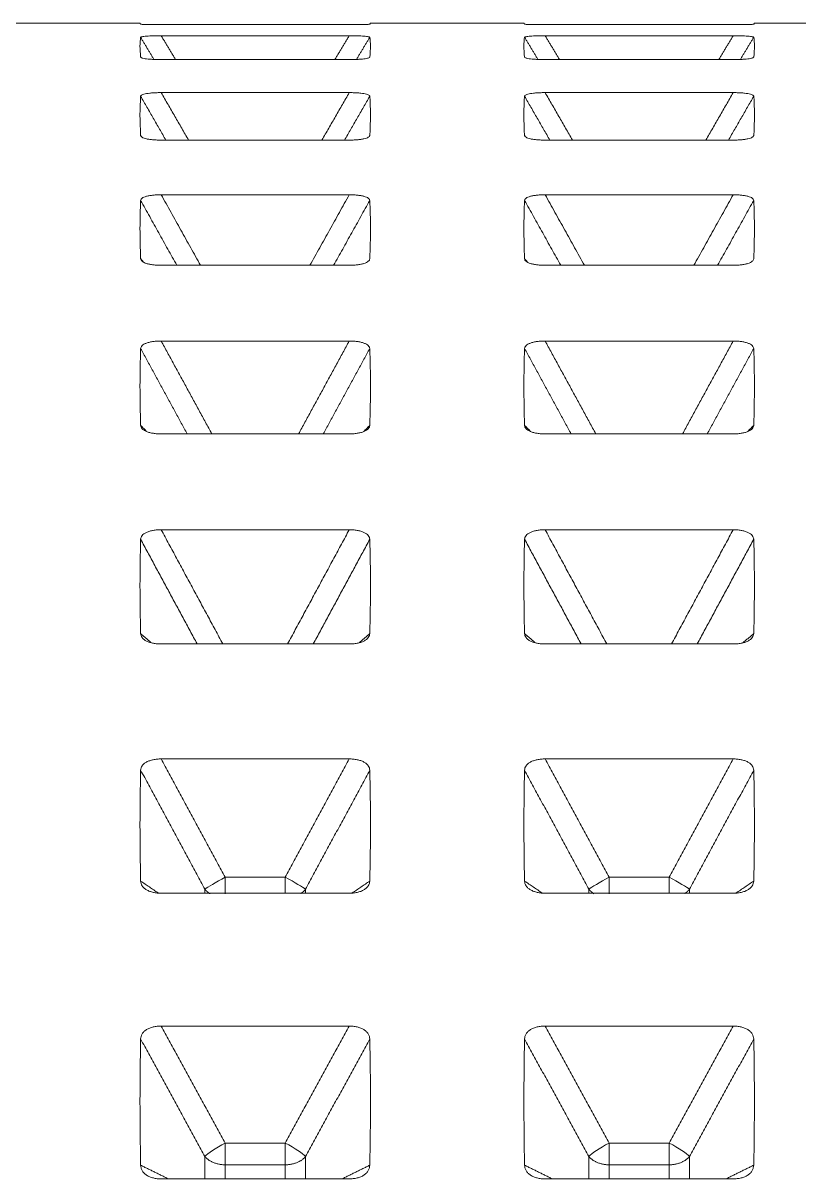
# Model space of a CAD drawing. Extents: x 2752 to 4118, y -1 to 999.
# Drawn here: x 3145.224 to 3148.457, y 537.994 to 542.812 of the extents above; entities that cross this region are included whole.
import ezdxf

# ---------------------------------------------------------------- set-up
doc = ezdxf.new("R2010")
doc.units = 0
doc.header["$LTSCALE"] = 10
doc.header["$MEASUREMENT"] = 0
doc.layers.add('1', color=7, linetype='CONTINUOUS')

msp = doc.modelspace()

# ---------------------------------------------------------------- linework, layer by layer
at = {"layer": '1', "color": 7, "linetype": 'Continuous', "lineweight": 18}
for p, q in [((3145.7108, 542.8122), (3145.0712, 542.8122)), ((3146.6684, 542.8077), (3146.6712, 542.8122)), ((3147.3108, 542.8122), (3146.6712, 542.8122)), ((3148.2684, 542.8077), (3148.2712, 542.8122)), ((3148.9108, 542.8122), (3148.2712, 542.8122))]:
    msp.add_line(p, q, dxfattribs=at)
at = {"layer": '1', "color": 7, "linetype": 'Continuous', "lineweight": 13}
for p, q in [((3145.7169, 542.3393), (3145.7136, 542.3437)), ((3147.3169, 542.3393), (3147.3136, 542.3437)), ((3146.0655, 538.0526), (3146.3165, 538.0526)), ((3146.0655, 537.9938), (3146.0655, 538.0526)), ((3146.3165, 538.0526), (3146.3165, 537.9938)), ((3147.6655, 538.0526), (3147.9165, 538.0526)), ((3147.6655, 537.9938), (3147.6655, 538.0526)), ((3147.9165, 538.0526), (3147.9165, 537.9938))]:
    msp.add_line(p, q, dxfattribs=at)
at = {"layer": '1', "color": 7, "linetype": 'Continuous', "lineweight": 18}
for centre, major_axis, ratio, start_param, end_param in [((3146.0655, 539.2451), (-0.088, -0.0475), 0.052236, 4.683469, 5.961251), ((3146.3165, 539.2451), (-0.088, 0.0475), 0.052236, 3.463527, 4.741309), ((3147.6655, 539.2451), (-0.088, -0.0475), 0.052236, 4.683469, 5.961251), ((3147.9165, 539.2451), (-0.088, 0.0475), 0.052236, 3.463527, 4.741309), ((3146.0655, 538.1269), (-0.0878, -0.0479), 0.143811, 4.633281, 5.911063), ((3146.3165, 538.1269), (-0.0878, 0.0479), 0.143811, 3.513715, 4.791497), ((3147.6655, 538.1269), (-0.0878, -0.0479), 0.143811, 4.633281, 5.911063), ((3147.9165, 538.1269), (-0.0878, 0.0479), 0.143811, 3.513715, 4.791497)]:
    msp.add_ellipse(centre, major_axis=major_axis, ratio=ratio, start_param=start_param, end_param=end_param, dxfattribs=at)
for points, degree in [([(3145.7108, 542.8122), (3145.7108, 542.8122), (3145.7117, 542.8107), (3145.7136, 542.8077)], 3), ([(3145.7992, 542.8057), (3146.5828, 542.8057)], 1), ([(3147.3108, 542.8122), (3147.3108, 542.8122), (3147.3117, 542.8107), (3147.3136, 542.8077)], 3), ([(3147.3992, 542.8057), (3148.1828, 542.8057)], 1), ([(3145.7136, 542.753), (3145.7099, 542.7315), (3145.7099, 542.7041), (3145.7136, 542.6708)], 3), ([(3145.7692, 542.6607), (3145.7136, 542.753)], 1), ([(3146.5828, 542.7596), (3145.7992, 542.7596)], 1), ([(3146.6129, 542.6608), (3146.6684, 542.753)], 1), ([(3146.6684, 542.6708), (3146.6722, 542.7041), (3146.6722, 542.7315), (3146.6684, 542.753)], 3), ([(3147.3136, 542.753), (3147.3099, 542.7315), (3147.3099, 542.7041), (3147.3136, 542.6708)], 3), ([(3147.3692, 542.6607), (3147.3136, 542.753)], 1), ([(3148.1828, 542.7596), (3147.3992, 542.7596)], 1), ([(3148.2129, 542.6608), (3148.2684, 542.753)], 1), ([(3148.2684, 542.6708), (3148.2722, 542.7041), (3148.2722, 542.7315), (3148.2684, 542.753)], 3), ([(3145.7992, 542.6601), (3146.5828, 542.6601)], 1), ([(3147.3992, 542.6601), (3148.1828, 542.6601)], 1), ([(3145.7136, 542.5072), (3145.7099, 542.4584), (3145.7099, 542.4039), (3145.7136, 542.3437)], 3), ([(3145.8188, 542.3244), (3145.7136, 542.5072)], 1), ([(3146.5828, 542.5224), (3145.7992, 542.5224)], 1), ([(3146.5632, 542.3244), (3146.6684, 542.5072)], 1), ([(3146.6684, 542.3437), (3146.6722, 542.4039), (3146.6722, 542.4584), (3146.6684, 542.5072)], 3), ([(3147.3136, 542.5072), (3147.3099, 542.4584), (3147.3099, 542.4039), (3147.3136, 542.3437)], 3), ([(3147.4188, 542.3244), (3147.3136, 542.5072)], 1), ([(3148.1828, 542.5224), (3147.3992, 542.5224)], 1), ([(3148.1632, 542.3244), (3148.2684, 542.5072)], 1), ([(3148.2684, 542.3437), (3148.2722, 542.4039), (3148.2722, 542.4584), (3148.2684, 542.5072)], 3), ([(3145.7992, 542.3244), (3146.5828, 542.3244)], 1), ([(3147.3992, 542.3244), (3148.1828, 542.3244)], 1), ([(3145.7136, 542.0729), (3145.7099, 541.9976), (3145.7099, 541.9165), (3145.7136, 541.83)], 3), ([(3145.8642, 541.8024), (3145.7136, 542.0729)], 1), ([(3146.5828, 542.0966), (3145.7992, 542.0966)], 1), ([(3146.5178, 541.8024), (3146.6684, 542.0729)], 1), ([(3146.6684, 541.83), (3146.6722, 541.9165), (3146.6722, 541.9976), (3146.6684, 542.0729)], 3), ([(3147.3136, 542.0729), (3147.3099, 541.9976), (3147.3099, 541.9165), (3147.3136, 541.83)], 3), ([(3147.4642, 541.8024), (3147.3136, 542.0729)], 1), ([(3148.1828, 542.0966), (3147.3992, 542.0966)], 1), ([(3148.1178, 541.8024), (3148.2684, 542.0729)], 1), ([(3148.2684, 541.83), (3148.2722, 541.9165), (3148.2722, 541.9976), (3148.2684, 542.0729)], 3), ([(3145.7992, 541.8024), (3146.5828, 541.8024)], 1), ([(3147.3992, 541.8024), (3148.1828, 541.8024)], 1), ([(3146.5828, 541.4869), (3145.7992, 541.4869)], 1), ([(3148.1828, 541.4869), (3147.3992, 541.4869)], 1), ([(3145.7136, 541.4551), (3145.7099, 541.3539), (3145.7099, 541.2472), (3145.7136, 541.1353)], 3), ([(3146.6684, 541.1353), (3146.6722, 541.2472), (3146.6722, 541.3539), (3146.6684, 541.4551)], 3), ([(3147.3136, 541.4551), (3147.3099, 541.3539), (3147.3099, 541.2472), (3147.3136, 541.1353)], 3), ([(3148.2684, 541.1353), (3148.2722, 541.2472), (3148.2722, 541.3539), (3148.2684, 541.4551)], 3), ([(3145.7992, 541.0997), (3146.5828, 541.0997)], 1), ([(3146.6435, 541.1099), (3146.6684, 541.1353)], 1), ([(3147.3992, 541.0997), (3148.1828, 541.0997)], 1), ([(3148.2435, 541.1099), (3148.2684, 541.1353)], 1), ([(3146.5828, 540.7), (3145.7992, 540.7)], 1), ([(3148.1828, 540.7), (3147.3992, 540.7)], 1), ([(3145.7136, 540.6603), (3145.7099, 540.5344), (3145.7099, 540.4033), (3145.7136, 540.2672)], 3), ([(3146.6684, 540.2672), (3146.6722, 540.4033), (3146.6722, 540.5344), (3146.6684, 540.6603)], 3), ([(3147.3136, 540.6603), (3147.3099, 540.5344), (3147.3099, 540.4033), (3147.3136, 540.2672)], 3), ([(3148.2684, 540.2672), (3148.2722, 540.4033), (3148.2722, 540.5344), (3148.2684, 540.6603)], 3), ([(3146.6236, 540.2289), (3146.6684, 540.2672)], 1), ([(3148.2236, 540.2289), (3148.2684, 540.2672)], 1), ([(3145.7992, 540.224), (3146.5828, 540.224)], 1), ([(3147.3992, 540.224), (3148.1828, 540.224)], 1), ([(3146.5828, 539.7445), (3145.7992, 539.7445)], 1), ([(3148.1828, 539.7445), (3147.3992, 539.7445)], 1), ([(3145.7136, 539.6975), (3145.7099, 539.5482), (3145.7099, 539.3941), (3145.7136, 539.2353)], 3), ([(3146.6684, 539.2353), (3146.6722, 539.3941), (3146.6722, 539.5482), (3146.6684, 539.6975)], 3), ([(3147.3136, 539.6975), (3147.3099, 539.5482), (3147.3099, 539.3941), (3147.3136, 539.2353)], 3), ([(3148.2684, 539.2353), (3148.2722, 539.3941), (3148.2722, 539.5482), (3148.2684, 539.6975)], 3), ([(3146.5951, 539.1857), (3146.6684, 539.2353)], 1), ([(3148.1951, 539.1857), (3148.2684, 539.2353)], 1), ([(3145.7992, 539.1849), (3146.5828, 539.1849)], 1), ([(3147.3992, 539.1849), (3148.1828, 539.1849)], 1), ([(3146.5828, 538.6309), (3145.7992, 538.6309)], 1), ([(3148.1828, 538.6309), (3147.3992, 538.6309)], 1), ([(3145.7136, 538.577), (3145.7099, 538.406), (3145.7099, 538.2306), (3145.7136, 538.0509)], 3), ([(3146.6684, 538.0509), (3146.6722, 538.2306), (3146.6722, 538.406), (3146.6684, 538.577)], 3), ([(3147.3136, 538.577), (3147.3099, 538.406), (3147.3099, 538.2306), (3147.3136, 538.0509)], 3), ([(3148.2684, 538.0509), (3148.2722, 538.2306), (3148.2722, 538.406), (3148.2684, 538.577)], 3), ([(3146.5527, 537.9938), (3146.6684, 538.0509)], 1), ([(3148.1527, 537.9938), (3148.2684, 538.0509)], 1), ([(3145.7992, 537.9938), (3146.5828, 537.9938)], 1), ([(3147.3992, 537.9938), (3148.1828, 537.9938)], 1)]:
    msp.add_open_spline(points, degree=degree, dxfattribs=at)
for points in [[(3145.7992, 542.8057), (3145.7936, 542.8057), (3145.7881, 542.8057), (3145.7771, 542.8057), (3145.7717, 542.8058), (3145.7612, 542.8059), (3145.7562, 542.8059), (3145.7467, 542.8061), (3145.7422, 542.8062), (3145.7342, 542.8064), (3145.7307, 542.8065), (3145.7245, 542.8067), (3145.7219, 542.8069), (3145.7178, 542.8071), (3145.7163, 542.8072), (3145.7142, 542.8075), (3145.7137, 542.8076), (3145.7136, 542.8077)], [(3146.6684, 542.8077), (3146.6683, 542.8076), (3146.6678, 542.8075), (3146.6658, 542.8072), (3146.6643, 542.8071), (3146.6602, 542.8069), (3146.6577, 542.8067), (3146.6516, 542.8065), (3146.6479, 542.8064), (3146.6399, 542.8062), (3146.6355, 542.8061), (3146.626, 542.8059), (3146.6209, 542.8059), (3146.6105, 542.8058), (3146.605, 542.8057), (3146.594, 542.8057), (3146.5884, 542.8057), (3146.5828, 542.8057)], [(3147.3992, 542.8057), (3147.3936, 542.8057), (3147.3881, 542.8057), (3147.3771, 542.8057), (3147.3717, 542.8058), (3147.3612, 542.8059), (3147.3562, 542.8059), (3147.3467, 542.8061), (3147.3422, 542.8062), (3147.3342, 542.8064), (3147.3307, 542.8065), (3147.3245, 542.8067), (3147.3219, 542.8069), (3147.3178, 542.8071), (3147.3163, 542.8072), (3147.3142, 542.8075), (3147.3137, 542.8076), (3147.3136, 542.8077)], [(3148.2684, 542.8077), (3148.2683, 542.8076), (3148.2678, 542.8075), (3148.2658, 542.8072), (3148.2643, 542.8071), (3148.2602, 542.8069), (3148.2577, 542.8067), (3148.2516, 542.8065), (3148.2479, 542.8064), (3148.2399, 542.8062), (3148.2355, 542.8061), (3148.226, 542.8059), (3148.2209, 542.8059), (3148.2105, 542.8058), (3148.205, 542.8057), (3148.194, 542.8057), (3148.1884, 542.8057), (3148.1828, 542.8057)], [(3145.7136, 542.753), (3145.7137, 542.7535), (3145.7142, 542.7539), (3145.7163, 542.7548), (3145.7178, 542.7552), (3145.7218, 542.7561), (3145.7244, 542.7565), (3145.7305, 542.7572), (3145.7341, 542.7575), (3145.7421, 542.7581), (3145.7465, 542.7584), (3145.756, 542.7589), (3145.7611, 542.759), (3145.7716, 542.7593), (3145.777, 542.7594), (3145.788, 542.7596), (3145.7936, 542.7596), (3145.7992, 542.7596)], [(3146.5828, 542.7596), (3146.5884, 542.7596), (3146.594, 542.7596), (3146.6049, 542.7594), (3146.6103, 542.7593), (3146.6209, 542.759), (3146.6259, 542.7589), (3146.6353, 542.7584), (3146.6398, 542.7581), (3146.6478, 542.7575), (3146.6514, 542.7572), (3146.6575, 542.7565), (3146.6601, 542.7561), (3146.6642, 542.7552), (3146.6657, 542.7548), (3146.6678, 542.7539), (3146.6683, 542.7535), (3146.6684, 542.753)], [(3147.3136, 542.753), (3147.3137, 542.7535), (3147.3142, 542.7539), (3147.3163, 542.7548), (3147.3178, 542.7552), (3147.3218, 542.7561), (3147.3244, 542.7565), (3147.3305, 542.7572), (3147.3341, 542.7575), (3147.3421, 542.7581), (3147.3465, 542.7584), (3147.356, 542.7589), (3147.3611, 542.759), (3147.3716, 542.7593), (3147.377, 542.7594), (3147.388, 542.7596), (3147.3936, 542.7596), (3147.3992, 542.7596)], [(3148.1828, 542.7596), (3148.1884, 542.7596), (3148.194, 542.7596), (3148.2049, 542.7594), (3148.2103, 542.7593), (3148.2209, 542.759), (3148.2259, 542.7589), (3148.2353, 542.7584), (3148.2398, 542.7581), (3148.2478, 542.7575), (3148.2514, 542.7572), (3148.2575, 542.7565), (3148.2601, 542.7561), (3148.2642, 542.7552), (3148.2657, 542.7548), (3148.2678, 542.7539), (3148.2683, 542.7535), (3148.2684, 542.753)], [(3145.7992, 542.6601), (3145.7936, 542.6601), (3145.7881, 542.6601), (3145.7771, 542.6604), (3145.7717, 542.6606), (3145.7612, 542.661), (3145.7562, 542.6614), (3145.7467, 542.6621), (3145.7422, 542.6626), (3145.7342, 542.6636), (3145.7307, 542.6641), (3145.7245, 542.6653), (3145.7219, 542.666), (3145.7178, 542.6673), (3145.7163, 542.668), (3145.7142, 542.6694), (3145.7137, 542.6701), (3145.7136, 542.6708)], [(3146.6684, 542.6708), (3146.6683, 542.6701), (3146.6678, 542.6694), (3146.6658, 542.668), (3146.6643, 542.6673), (3146.6602, 542.666), (3146.6577, 542.6653), (3146.6516, 542.6641), (3146.6479, 542.6636), (3146.6399, 542.6626), (3146.6355, 542.6621), (3146.626, 542.6614), (3146.6209, 542.6611), (3146.6105, 542.6606), (3146.605, 542.6604), (3146.594, 542.6601), (3146.5884, 542.6601), (3146.5828, 542.6601)], [(3147.3992, 542.6601), (3147.3936, 542.6601), (3147.3881, 542.6601), (3147.3771, 542.6604), (3147.3717, 542.6606), (3147.3612, 542.661), (3147.3562, 542.6614), (3147.3467, 542.6621), (3147.3422, 542.6626), (3147.3342, 542.6636), (3147.3307, 542.6641), (3147.3245, 542.6653), (3147.3219, 542.666), (3147.3178, 542.6673), (3147.3163, 542.668), (3147.3142, 542.6694), (3147.3137, 542.6701), (3147.3136, 542.6708)], [(3148.2684, 542.6708), (3148.2683, 542.6701), (3148.2678, 542.6694), (3148.2658, 542.668), (3148.2643, 542.6673), (3148.2602, 542.666), (3148.2577, 542.6653), (3148.2516, 542.6641), (3148.2479, 542.6636), (3148.2399, 542.6626), (3148.2355, 542.6621), (3148.226, 542.6614), (3148.2209, 542.6611), (3148.2105, 542.6606), (3148.205, 542.6604), (3148.194, 542.6601), (3148.1884, 542.6601), (3148.1828, 542.6601)], [(3145.7136, 542.5072), (3145.7137, 542.5082), (3145.7142, 542.5092), (3145.7163, 542.5112), (3145.7178, 542.5122), (3145.7218, 542.5141), (3145.7244, 542.515), (3145.7305, 542.5167), (3145.7341, 542.5175), (3145.7421, 542.5189), (3145.7465, 542.5196), (3145.756, 542.5206), (3145.7611, 542.5211), (3145.7716, 542.5217), (3145.777, 542.522), (3145.788, 542.5223), (3145.7936, 542.5224), (3145.7992, 542.5224)], [(3146.5828, 542.5224), (3146.5884, 542.5224), (3146.594, 542.5223), (3146.6049, 542.522), (3146.6103, 542.5217), (3146.6209, 542.5211), (3146.6259, 542.5206), (3146.6353, 542.5196), (3146.6398, 542.519), (3146.6478, 542.5176), (3146.6514, 542.5168), (3146.6575, 542.5151), (3146.6601, 542.5142), (3146.6642, 542.5123), (3146.6657, 542.5113), (3146.6678, 542.5092), (3146.6683, 542.5082), (3146.6684, 542.5072)], [(3147.3136, 542.5072), (3147.3137, 542.5082), (3147.3142, 542.5092), (3147.3163, 542.5112), (3147.3178, 542.5122), (3147.3218, 542.5141), (3147.3244, 542.515), (3147.3305, 542.5167), (3147.3341, 542.5175), (3147.3421, 542.5189), (3147.3465, 542.5196), (3147.356, 542.5206), (3147.3611, 542.5211), (3147.3716, 542.5217), (3147.377, 542.522), (3147.388, 542.5223), (3147.3936, 542.5224), (3147.3992, 542.5224)], [(3148.1828, 542.5224), (3148.1884, 542.5224), (3148.194, 542.5223), (3148.2049, 542.522), (3148.2103, 542.5217), (3148.2209, 542.5211), (3148.2259, 542.5206), (3148.2353, 542.5196), (3148.2398, 542.519), (3148.2478, 542.5176), (3148.2514, 542.5168), (3148.2575, 542.5151), (3148.2601, 542.5142), (3148.2642, 542.5123), (3148.2657, 542.5113), (3148.2678, 542.5092), (3148.2683, 542.5082), (3148.2684, 542.5072)], [(3145.7992, 542.3244), (3145.7936, 542.3244), (3145.7881, 542.3245), (3145.7771, 542.3249), (3145.7717, 542.3253), (3145.7612, 542.3261), (3145.7562, 542.3267), (3145.7467, 542.328), (3145.7422, 542.3288), (3145.7342, 542.3306), (3145.7307, 542.3316), (3145.7245, 542.3338), (3145.7219, 542.3349), (3145.7178, 542.3373), (3145.7163, 542.3386), (3145.7142, 542.3411), (3145.7137, 542.3424), (3145.7136, 542.3437)], [(3146.6684, 542.3437), (3146.6683, 542.3424), (3146.6678, 542.3411), (3146.6658, 542.3386), (3146.6643, 542.3374), (3146.6602, 542.335), (3146.6577, 542.3338), (3146.6516, 542.3317), (3146.6479, 542.3307), (3146.6399, 542.3289), (3146.6355, 542.3281), (3146.626, 542.3267), (3146.6209, 542.3261), (3146.6105, 542.3253), (3146.605, 542.3249), (3146.594, 542.3245), (3146.5884, 542.3244), (3146.5828, 542.3244)], [(3147.3992, 542.3244), (3147.3936, 542.3244), (3147.3881, 542.3245), (3147.3771, 542.3249), (3147.3717, 542.3253), (3147.3612, 542.3261), (3147.3562, 542.3267), (3147.3467, 542.328), (3147.3422, 542.3288), (3147.3342, 542.3306), (3147.3307, 542.3316), (3147.3245, 542.3338), (3147.3219, 542.3349), (3147.3178, 542.3373), (3147.3163, 542.3386), (3147.3142, 542.3411), (3147.3137, 542.3424), (3147.3136, 542.3437)], [(3148.2684, 542.3437), (3148.2683, 542.3424), (3148.2678, 542.3411), (3148.2658, 542.3386), (3148.2643, 542.3374), (3148.2602, 542.335), (3148.2577, 542.3338), (3148.2516, 542.3317), (3148.2479, 542.3307), (3148.2399, 542.3289), (3148.2355, 542.3281), (3148.226, 542.3267), (3148.2209, 542.3261), (3148.2105, 542.3253), (3148.205, 542.3249), (3148.194, 542.3245), (3148.1884, 542.3244), (3148.1828, 542.3244)], [(3145.7136, 542.0729), (3145.7137, 542.0745), (3145.7142, 542.0761), (3145.7163, 542.0793), (3145.7178, 542.0808), (3145.7218, 542.0838), (3145.7244, 542.0852), (3145.7305, 542.0878), (3145.7341, 542.089), (3145.7421, 542.0912), (3145.7465, 542.0922), (3145.756, 542.0938), (3145.7611, 542.0945), (3145.7716, 542.0956), (3145.777, 542.096), (3145.788, 542.0965), (3145.7936, 542.0966), (3145.7992, 542.0966)], [(3146.5828, 542.0966), (3146.5884, 542.0966), (3146.594, 542.0965), (3146.6049, 542.096), (3146.6103, 542.0956), (3146.6209, 542.0945), (3146.6259, 542.0939), (3146.6353, 542.0922), (3146.6398, 542.0913), (3146.6478, 542.0891), (3146.6514, 542.0879), (3146.6575, 542.0852), (3146.6601, 542.0838), (3146.6642, 542.0808), (3146.6657, 542.0793), (3146.6678, 542.0761), (3146.6683, 542.0745), (3146.6684, 542.0729)], [(3147.3136, 542.0729), (3147.3137, 542.0745), (3147.3142, 542.0761), (3147.3163, 542.0793), (3147.3178, 542.0808), (3147.3218, 542.0838), (3147.3244, 542.0852), (3147.3305, 542.0878), (3147.3341, 542.089), (3147.3421, 542.0912), (3147.3465, 542.0922), (3147.356, 542.0938), (3147.3611, 542.0945), (3147.3716, 542.0956), (3147.377, 542.096), (3147.388, 542.0965), (3147.3936, 542.0966), (3147.3992, 542.0966)], [(3148.1828, 542.0966), (3148.1884, 542.0966), (3148.194, 542.0965), (3148.2049, 542.096), (3148.2103, 542.0956), (3148.2209, 542.0945), (3148.2259, 542.0939), (3148.2353, 542.0922), (3148.2398, 542.0913), (3148.2478, 542.0891), (3148.2514, 542.0879), (3148.2575, 542.0852), (3148.2601, 542.0838), (3148.2642, 542.0808), (3148.2657, 542.0793), (3148.2678, 542.0761), (3148.2683, 542.0745), (3148.2684, 542.0729)], [(3145.7992, 541.8024), (3145.7936, 541.8024), (3145.7881, 541.8025), (3145.7771, 541.8031), (3145.7717, 541.8036), (3145.7612, 541.8048), (3145.7562, 541.8056), (3145.7467, 541.8075), (3145.7422, 541.8087), (3145.7342, 541.8112), (3145.7307, 541.8127), (3145.7245, 541.8157), (3145.7219, 541.8174), (3145.7178, 541.8208), (3145.7163, 541.8226), (3145.7142, 541.8263), (3145.7137, 541.8281), (3145.7136, 541.83)], [(3146.6684, 541.83), (3146.6683, 541.8281), (3146.6678, 541.8263), (3146.6658, 541.8227), (3146.6643, 541.8209), (3146.6602, 541.8174), (3146.6577, 541.8158), (3146.6516, 541.8127), (3146.6479, 541.8113), (3146.6399, 541.8087), (3146.6355, 541.8076), (3146.626, 541.8056), (3146.6209, 541.8048), (3146.6105, 541.8036), (3146.605, 541.8031), (3146.594, 541.8025), (3146.5884, 541.8024), (3146.5828, 541.8024)], [(3147.3992, 541.8024), (3147.3936, 541.8024), (3147.3881, 541.8025), (3147.3771, 541.8031), (3147.3717, 541.8036), (3147.3612, 541.8048), (3147.3562, 541.8056), (3147.3467, 541.8075), (3147.3422, 541.8087), (3147.3342, 541.8112), (3147.3307, 541.8127), (3147.3245, 541.8157), (3147.3219, 541.8174), (3147.3178, 541.8208), (3147.3163, 541.8226), (3147.3142, 541.8263), (3147.3137, 541.8281), (3147.3136, 541.83)], [(3148.2684, 541.83), (3148.2683, 541.8281), (3148.2678, 541.8263), (3148.2658, 541.8227), (3148.2643, 541.8209), (3148.2602, 541.8174), (3148.2577, 541.8158), (3148.2516, 541.8127), (3148.2479, 541.8113), (3148.2399, 541.8087), (3148.2355, 541.8076), (3148.226, 541.8056), (3148.2209, 541.8048), (3148.2105, 541.8036), (3148.205, 541.8031), (3148.194, 541.8025), (3148.1884, 541.8024), (3148.1828, 541.8024)], [(3145.7136, 541.4551), (3145.7137, 541.4572), (3145.7142, 541.4594), (3145.7163, 541.4636), (3145.7178, 541.4657), (3145.7218, 541.4696), (3145.7244, 541.4715), (3145.7305, 541.4751), (3145.7341, 541.4767), (3145.7421, 541.4797), (3145.7465, 541.481), (3145.756, 541.4832), (3145.7611, 541.4841), (3145.7716, 541.4855), (3145.777, 541.4861), (3145.788, 541.4868), (3145.7936, 541.4869), (3145.7992, 541.4869)], [(3146.5828, 541.4869), (3146.5884, 541.4869), (3146.594, 541.4868), (3146.6049, 541.4861), (3146.6103, 541.4856), (3146.6209, 541.4841), (3146.6259, 541.4832), (3146.6353, 541.481), (3146.6398, 541.4797), (3146.6478, 541.4768), (3146.6514, 541.4752), (3146.6575, 541.4716), (3146.6601, 541.4697), (3146.6642, 541.4657), (3146.6657, 541.4636), (3146.6678, 541.4594), (3146.6683, 541.4572), (3146.6684, 541.4551)], [(3147.3136, 541.4551), (3147.3137, 541.4572), (3147.3142, 541.4594), (3147.3163, 541.4636), (3147.3178, 541.4657), (3147.3218, 541.4696), (3147.3244, 541.4715), (3147.3305, 541.4751), (3147.3341, 541.4767), (3147.3421, 541.4797), (3147.3465, 541.481), (3147.356, 541.4832), (3147.3611, 541.4841), (3147.3716, 541.4855), (3147.377, 541.4861), (3147.388, 541.4868), (3147.3936, 541.4869), (3147.3992, 541.4869)], [(3148.1828, 541.4869), (3148.1884, 541.4869), (3148.194, 541.4868), (3148.2049, 541.4861), (3148.2103, 541.4856), (3148.2209, 541.4841), (3148.2259, 541.4832), (3148.2353, 541.481), (3148.2398, 541.4797), (3148.2478, 541.4768), (3148.2514, 541.4752), (3148.2575, 541.4716), (3148.2601, 541.4697), (3148.2642, 541.4657), (3148.2657, 541.4636), (3148.2678, 541.4594), (3148.2683, 541.4572), (3148.2684, 541.4551)], [(3145.7992, 541.0997), (3145.7936, 541.0997), (3145.7881, 541.0998), (3145.7771, 541.1006), (3145.7717, 541.1012), (3145.7612, 541.1028), (3145.7562, 541.1038), (3145.7467, 541.1063), (3145.7422, 541.1078), (3145.7342, 541.1111), (3145.7307, 541.1129), (3145.7245, 541.1169), (3145.7219, 541.119), (3145.7178, 541.1235), (3145.7163, 541.1258), (3145.7142, 541.1305), (3145.7137, 541.1329), (3145.7136, 541.1353)], [(3146.6684, 541.1353), (3146.6683, 541.1329), (3146.6678, 541.1305), (3146.6658, 541.1258), (3146.6643, 541.1235), (3146.6602, 541.1191), (3146.6577, 541.117), (3146.6516, 541.113), (3146.6479, 541.1111), (3146.6399, 541.1078), (3146.6355, 541.1064), (3146.626, 541.1039), (3146.6209, 541.1028), (3146.6105, 541.1012), (3146.605, 541.1006), (3146.594, 541.0998), (3146.5884, 541.0997), (3146.5828, 541.0997)], [(3147.3992, 541.0997), (3147.3936, 541.0997), (3147.3881, 541.0998), (3147.3771, 541.1006), (3147.3717, 541.1012), (3147.3612, 541.1028), (3147.3562, 541.1038), (3147.3467, 541.1063), (3147.3422, 541.1078), (3147.3342, 541.1111), (3147.3307, 541.1129), (3147.3245, 541.1169), (3147.3219, 541.119), (3147.3178, 541.1235), (3147.3163, 541.1258), (3147.3142, 541.1305), (3147.3137, 541.1329), (3147.3136, 541.1353)], [(3148.2684, 541.1353), (3148.2683, 541.1329), (3148.2678, 541.1305), (3148.2658, 541.1258), (3148.2643, 541.1235), (3148.2602, 541.1191), (3148.2577, 541.117), (3148.2516, 541.113), (3148.2479, 541.1111), (3148.2399, 541.1078), (3148.2355, 541.1064), (3148.226, 541.1039), (3148.2209, 541.1028), (3148.2105, 541.1012), (3148.205, 541.1006), (3148.194, 541.0998), (3148.1884, 541.0997), (3148.1828, 541.0997)], [(3145.7136, 540.6603), (3145.7137, 540.663), (3145.7142, 540.6657), (3145.7163, 540.6709), (3145.7178, 540.6735), (3145.7218, 540.6785), (3145.7244, 540.6808), (3145.7305, 540.6852), (3145.7341, 540.6873), (3145.7421, 540.691), (3145.7465, 540.6926), (3145.756, 540.6954), (3145.7611, 540.6965), (3145.7716, 540.6983), (3145.777, 540.699), (3145.788, 540.6998), (3145.7936, 540.7), (3145.7992, 540.7)], [(3146.5828, 540.7), (3146.5884, 540.7), (3146.594, 540.6998), (3146.6049, 540.699), (3146.6103, 540.6983), (3146.6209, 540.6965), (3146.6259, 540.6954), (3146.6353, 540.6927), (3146.6398, 540.6911), (3146.6478, 540.6874), (3146.6514, 540.6854), (3146.6575, 540.6809), (3146.6601, 540.6785), (3146.6642, 540.6736), (3146.6657, 540.671), (3146.6678, 540.6657), (3146.6683, 540.663), (3146.6684, 540.6603)], [(3147.3136, 540.6603), (3147.3137, 540.663), (3147.3142, 540.6657), (3147.3163, 540.6709), (3147.3178, 540.6735), (3147.3218, 540.6785), (3147.3244, 540.6808), (3147.3305, 540.6852), (3147.3341, 540.6873), (3147.3421, 540.691), (3147.3465, 540.6926), (3147.356, 540.6954), (3147.3611, 540.6965), (3147.3716, 540.6983), (3147.377, 540.699), (3147.388, 540.6998), (3147.3936, 540.7), (3147.3992, 540.7)], [(3148.1828, 540.7), (3148.1884, 540.7), (3148.194, 540.6998), (3148.2049, 540.699), (3148.2103, 540.6983), (3148.2209, 540.6965), (3148.2259, 540.6954), (3148.2353, 540.6927), (3148.2398, 540.6911), (3148.2478, 540.6874), (3148.2514, 540.6854), (3148.2575, 540.6809), (3148.2601, 540.6785), (3148.2642, 540.6736), (3148.2657, 540.671), (3148.2678, 540.6657), (3148.2683, 540.663), (3148.2684, 540.6603)], [(3145.7992, 540.224), (3145.7936, 540.224), (3145.7881, 540.2242), (3145.7771, 540.2251), (3145.7717, 540.2258), (3145.7612, 540.2278), (3145.7562, 540.229), (3145.7467, 540.232), (3145.7422, 540.2338), (3145.7342, 540.2378), (3145.7307, 540.24), (3145.7245, 540.2449), (3145.7219, 540.2475), (3145.7178, 540.2529), (3145.7163, 540.2557), (3145.7142, 540.2614), (3145.7137, 540.2643), (3145.7136, 540.2672)], [(3146.6684, 540.2672), (3146.6683, 540.2643), (3146.6678, 540.2614), (3146.6658, 540.2558), (3146.6643, 540.2529), (3146.6602, 540.2475), (3146.6577, 540.245), (3146.6516, 540.2402), (3146.6479, 540.2379), (3146.6399, 540.2339), (3146.6355, 540.2321), (3146.626, 540.2291), (3146.6209, 540.2278), (3146.6105, 540.2258), (3146.605, 540.2251), (3146.594, 540.2242), (3146.5884, 540.224), (3146.5828, 540.224)], [(3147.3992, 540.224), (3147.3936, 540.224), (3147.3881, 540.2242), (3147.3771, 540.2251), (3147.3717, 540.2258), (3147.3612, 540.2278), (3147.3562, 540.229), (3147.3467, 540.232), (3147.3422, 540.2338), (3147.3342, 540.2378), (3147.3307, 540.24), (3147.3245, 540.2449), (3147.3219, 540.2475), (3147.3178, 540.2529), (3147.3163, 540.2557), (3147.3142, 540.2614), (3147.3137, 540.2643), (3147.3136, 540.2672)], [(3148.2684, 540.2672), (3148.2683, 540.2643), (3148.2678, 540.2614), (3148.2658, 540.2558), (3148.2643, 540.2529), (3148.2602, 540.2475), (3148.2577, 540.245), (3148.2516, 540.2402), (3148.2479, 540.2379), (3148.2399, 540.2339), (3148.2355, 540.2321), (3148.226, 540.2291), (3148.2209, 540.2278), (3148.2105, 540.2258), (3148.205, 540.2251), (3148.194, 540.2242), (3148.1884, 540.224), (3148.1828, 540.224)], [(3145.7136, 539.6975), (3145.7137, 539.7007), (3145.7142, 539.7038), (3145.7163, 539.71), (3145.7178, 539.7131), (3145.7218, 539.719), (3145.7244, 539.7217), (3145.7305, 539.727), (3145.7341, 539.7295), (3145.7421, 539.7338), (3145.7465, 539.7357), (3145.756, 539.739), (3145.7611, 539.7404), (3145.7716, 539.7425), (3145.777, 539.7433), (3145.788, 539.7443), (3145.7936, 539.7445), (3145.7992, 539.7445)], [(3146.5828, 539.7445), (3146.5884, 539.7445), (3146.594, 539.7443), (3146.6049, 539.7433), (3146.6103, 539.7425), (3146.6209, 539.7404), (3146.6259, 539.7391), (3146.6353, 539.7358), (3146.6398, 539.7339), (3146.6478, 539.7295), (3146.6514, 539.7271), (3146.6575, 539.7219), (3146.6601, 539.719), (3146.6642, 539.7131), (3146.6657, 539.7101), (3146.6678, 539.7038), (3146.6683, 539.7007), (3146.6684, 539.6975)], [(3147.3136, 539.6975), (3147.3137, 539.7007), (3147.3142, 539.7038), (3147.3163, 539.71), (3147.3178, 539.7131), (3147.3218, 539.719), (3147.3244, 539.7217), (3147.3305, 539.727), (3147.3341, 539.7295), (3147.3421, 539.7338), (3147.3465, 539.7357), (3147.356, 539.739), (3147.3611, 539.7404), (3147.3716, 539.7425), (3147.377, 539.7433), (3147.388, 539.7443), (3147.3936, 539.7445), (3147.3992, 539.7445)], [(3148.1828, 539.7445), (3148.1884, 539.7445), (3148.194, 539.7443), (3148.2049, 539.7433), (3148.2103, 539.7425), (3148.2209, 539.7404), (3148.2259, 539.7391), (3148.2353, 539.7358), (3148.2398, 539.7339), (3148.2478, 539.7295), (3148.2514, 539.7271), (3148.2575, 539.7219), (3148.2601, 539.719), (3148.2642, 539.7131), (3148.2657, 539.7101), (3148.2678, 539.7038), (3148.2683, 539.7007), (3148.2684, 539.6975)], [(3145.7992, 539.1849), (3145.7936, 539.1849), (3145.7881, 539.1851), (3145.7771, 539.1862), (3145.7717, 539.1871), (3145.7612, 539.1894), (3145.7562, 539.1908), (3145.7467, 539.1943), (3145.7422, 539.1964), (3145.7342, 539.201), (3145.7307, 539.2036), (3145.7245, 539.2093), (3145.7219, 539.2123), (3145.7178, 539.2186), (3145.7163, 539.2219), (3145.7142, 539.2285), (3145.7137, 539.2319), (3145.7136, 539.2353)], [(3146.6684, 539.2353), (3146.6683, 539.2319), (3146.6678, 539.2286), (3146.6658, 539.222), (3146.6643, 539.2187), (3146.6602, 539.2124), (3146.6577, 539.2094), (3146.6516, 539.2038), (3146.6479, 539.2011), (3146.6399, 539.1964), (3146.6355, 539.1944), (3146.626, 539.1908), (3146.6209, 539.1894), (3146.6105, 539.1871), (3146.605, 539.1862), (3146.594, 539.1851), (3146.5884, 539.1849), (3146.5828, 539.1849)], [(3147.3992, 539.1849), (3147.3936, 539.1849), (3147.3881, 539.1851), (3147.3771, 539.1862), (3147.3717, 539.1871), (3147.3612, 539.1894), (3147.3562, 539.1908), (3147.3467, 539.1943), (3147.3422, 539.1964), (3147.3342, 539.201), (3147.3307, 539.2036), (3147.3245, 539.2093), (3147.3219, 539.2123), (3147.3178, 539.2186), (3147.3163, 539.2219), (3147.3142, 539.2285), (3147.3137, 539.2319), (3147.3136, 539.2353)], [(3148.2684, 539.2353), (3148.2683, 539.2319), (3148.2678, 539.2286), (3148.2658, 539.222), (3148.2643, 539.2187), (3148.2602, 539.2124), (3148.2577, 539.2094), (3148.2516, 539.2038), (3148.2479, 539.2011), (3148.2399, 539.1964), (3148.2355, 539.1944), (3148.226, 539.1908), (3148.2209, 539.1894), (3148.2105, 539.1871), (3148.205, 539.1862), (3148.194, 539.1851), (3148.1884, 539.1849), (3148.1828, 539.1849)], [(3145.7136, 538.577), (3145.7137, 538.5806), (3145.7142, 538.5842), (3145.7163, 538.5913), (3145.7178, 538.5949), (3145.7218, 538.6016), (3145.7244, 538.6048), (3145.7305, 538.6108), (3145.7341, 538.6136), (3145.7421, 538.6186), (3145.7465, 538.6208), (3145.756, 538.6246), (3145.7611, 538.6262), (3145.7716, 538.6286), (3145.777, 538.6295), (3145.788, 538.6307), (3145.7936, 538.6309), (3145.7992, 538.6309)], [(3146.5828, 538.6309), (3146.5884, 538.6309), (3146.594, 538.6307), (3146.6049, 538.6295), (3146.6103, 538.6286), (3146.6209, 538.6262), (3146.6259, 538.6247), (3146.6353, 538.6209), (3146.6398, 538.6187), (3146.6478, 538.6137), (3146.6514, 538.611), (3146.6575, 538.6049), (3146.6601, 538.6017), (3146.6642, 538.5949), (3146.6657, 538.5914), (3146.6678, 538.5843), (3146.6683, 538.5806), (3146.6684, 538.577)], [(3147.3136, 538.577), (3147.3137, 538.5806), (3147.3142, 538.5842), (3147.3163, 538.5913), (3147.3178, 538.5949), (3147.3218, 538.6016), (3147.3244, 538.6048), (3147.3305, 538.6108), (3147.3341, 538.6136), (3147.3421, 538.6186), (3147.3465, 538.6208), (3147.356, 538.6246), (3147.3611, 538.6262), (3147.3716, 538.6286), (3147.377, 538.6295), (3147.388, 538.6307), (3147.3936, 538.6309), (3147.3992, 538.6309)], [(3148.1828, 538.6309), (3148.1884, 538.6309), (3148.194, 538.6307), (3148.2049, 538.6295), (3148.2103, 538.6286), (3148.2209, 538.6262), (3148.2259, 538.6247), (3148.2353, 538.6209), (3148.2398, 538.6187), (3148.2478, 538.6137), (3148.2514, 538.611), (3148.2575, 538.6049), (3148.2601, 538.6017), (3148.2642, 538.5949), (3148.2657, 538.5914), (3148.2678, 538.5843), (3148.2683, 538.5806), (3148.2684, 538.577)], [(3145.7992, 537.9938), (3145.7936, 537.9938), (3145.7881, 537.9941), (3145.7771, 537.9953), (3145.7717, 537.9963), (3145.7612, 537.9989), (3145.7562, 538.0005), (3145.7467, 538.0044), (3145.7422, 538.0068), (3145.7342, 538.0121), (3145.7307, 538.015), (3145.7245, 538.0214), (3145.7219, 538.0248), (3145.7178, 538.0319), (3145.7163, 538.0356), (3145.7142, 538.0432), (3145.7137, 538.047), (3145.7136, 538.0509)], [(3146.6684, 538.0509), (3146.6683, 538.047), (3146.6678, 538.0432), (3146.6658, 538.0357), (3146.6643, 538.032), (3146.6602, 538.0249), (3146.6577, 538.0215), (3146.6516, 538.0152), (3146.6479, 538.0122), (3146.6399, 538.0069), (3146.6355, 538.0046), (3146.626, 538.0005), (3146.6209, 537.9989), (3146.6105, 537.9963), (3146.605, 537.9954), (3146.594, 537.9941), (3146.5884, 537.9938), (3146.5828, 537.9938)], [(3147.3992, 537.9938), (3147.3936, 537.9938), (3147.3881, 537.9941), (3147.3771, 537.9953), (3147.3717, 537.9963), (3147.3612, 537.9989), (3147.3562, 538.0005), (3147.3467, 538.0044), (3147.3422, 538.0068), (3147.3342, 538.0121), (3147.3307, 538.015), (3147.3245, 538.0214), (3147.3219, 538.0248), (3147.3178, 538.0319), (3147.3163, 538.0356), (3147.3142, 538.0432), (3147.3137, 538.047), (3147.3136, 538.0509)], [(3148.2684, 538.0509), (3148.2683, 538.047), (3148.2678, 538.0432), (3148.2658, 538.0357), (3148.2643, 538.032), (3148.2602, 538.0249), (3148.2577, 538.0215), (3148.2516, 538.0152), (3148.2479, 538.0122), (3148.2399, 538.0069), (3148.2355, 538.0046), (3148.226, 538.0005), (3148.2209, 537.9989), (3148.2105, 537.9963), (3148.205, 537.9954), (3148.194, 537.9941), (3148.1884, 537.9938), (3148.1828, 537.9938)]]:
    msp.add_open_spline(points, degree=3, knots=[0, 0, 0, 0, 0.125, 0.125, 0.25, 0.25, 0.375, 0.375, 0.5, 0.5, 0.625, 0.625, 0.75, 0.75, 0.875, 0.875, 1, 1, 1, 1], dxfattribs=at)
at = {"layer": '1', "color": 7, "linetype": 'Continuous', "lineweight": 13}
for points in [[(3145.8592, 542.6601), (3145.7992, 542.7596)], [(3146.5228, 542.6601), (3146.5828, 542.7596)], [(3147.4592, 542.6601), (3147.3992, 542.7596)], [(3148.1228, 542.6601), (3148.1828, 542.7596)], [(3145.9132, 542.3244), (3145.7992, 542.5224)], [(3146.4689, 542.3244), (3146.5828, 542.5224)], [(3147.5132, 542.3244), (3147.3992, 542.5224)], [(3148.0689, 542.3244), (3148.1828, 542.5224)], [(3145.963, 541.8024), (3145.7992, 542.0966)], [(3146.419, 541.8024), (3146.5828, 542.0966)], [(3147.563, 541.8024), (3147.3992, 542.0966)], [(3148.019, 541.8024), (3148.1828, 542.0966)], [(3145.7262, 541.8152), (3145.7136, 541.83)], [(3147.3262, 541.8152), (3147.3136, 541.83)], [(3146.0103, 541.0997), (3145.7992, 541.4869)], [(3146.3718, 541.0997), (3146.5828, 541.4869)], [(3147.6103, 541.0997), (3147.3992, 541.4869)], [(3147.9718, 541.0997), (3148.1828, 541.4869)], [(3145.9073, 541.0997), (3145.7136, 541.4551)], [(3146.4748, 541.0997), (3146.6684, 541.4551)], [(3147.5073, 541.0997), (3147.3136, 541.4551)], [(3148.0748, 541.0997), (3148.2684, 541.4551)], [(3145.7387, 541.1097), (3145.7136, 541.1353)], [(3147.3387, 541.1097), (3147.3136, 541.1353)], [(3146.056, 540.224), (3145.7992, 540.7)], [(3146.326, 540.224), (3146.5828, 540.7)], [(3147.656, 540.224), (3147.3992, 540.7)], [(3147.926, 540.224), (3148.1828, 540.7)], [(3145.949, 540.224), (3145.7136, 540.6603)], [(3146.4331, 540.224), (3146.6684, 540.6603)], [(3147.549, 540.224), (3147.3136, 540.6603)], [(3148.0331, 540.224), (3148.2684, 540.6603)], [(3145.7577, 540.2296), (3145.7136, 540.2672)], [(3147.3577, 540.2296), (3147.3136, 540.2672)], [(3146.0656, 539.2511), (3145.7992, 539.7445)], [(3146.3164, 539.2511), (3146.5828, 539.7445)], [(3147.6656, 539.2511), (3147.3992, 539.7445)], [(3147.9164, 539.2511), (3148.1828, 539.7445)], [(3145.9813, 539.2015), (3145.7136, 539.6975)], [(3146.4008, 539.2015), (3146.6684, 539.6975)], [(3147.5813, 539.2015), (3147.3136, 539.6975)], [(3148.0008, 539.2015), (3148.2684, 539.6975)], [(3145.7863, 539.1861), (3145.7136, 539.2353)], [(3146.0656, 539.2511), (3146.3164, 539.2511)], [(3147.3863, 539.1861), (3147.3136, 539.2353)], [(3147.6656, 539.2511), (3147.9164, 539.2511)], [(3145.9813, 539.1849), (3145.9813, 539.2015)], [(3146.4008, 539.2015), (3146.4008, 539.1849)], [(3147.5813, 539.1849), (3147.5813, 539.2015)], [(3148.0008, 539.2015), (3148.0008, 539.1849)], [(3146.0656, 538.1432), (3145.7992, 538.6309)], [(3146.3164, 538.1432), (3146.5828, 538.6309)], [(3147.6656, 538.1432), (3147.3992, 538.6309)], [(3147.9164, 538.1432), (3148.1828, 538.6309)], [(3145.9813, 538.0868), (3145.7136, 538.577)], [(3146.4008, 538.0868), (3146.6684, 538.577)], [(3147.5813, 538.0868), (3147.3136, 538.577)], [(3148.0008, 538.0868), (3148.2684, 538.577)], [(3146.0656, 538.1432), (3146.3164, 538.1432)], [(3147.6656, 538.1432), (3147.9164, 538.1432)], [(3145.9813, 537.9938), (3145.9813, 538.0868)], [(3146.4008, 538.0868), (3146.4008, 537.9938)], [(3147.5813, 537.9938), (3147.5813, 538.0868)], [(3148.0008, 538.0868), (3148.0008, 537.9938)], [(3145.8294, 537.9938), (3145.7136, 538.0509)], [(3147.4294, 537.9938), (3147.3136, 538.0509)]]:
    msp.add_open_spline(points, degree=1, dxfattribs=at)
at = {"layer": '1', "color": 7, "linetype": 'Continuous', "lineweight": 18}
for points, weights in [([(3146.0655, 539.1824), (3146.0656, 539.2125), (3146.0656, 539.2511)], [0.951802110576, 0.910058866329, 1]), ([(3146.3164, 539.2511), (3146.3165, 539.2133), (3146.3165, 539.1835)], [1, 0.911728751431, 0.950297458337]), ([(3147.6655, 539.1824), (3147.6656, 539.2125), (3147.6656, 539.2511)], [0.951802110576, 0.910058866329, 1]), ([(3147.9164, 539.2511), (3147.9165, 539.2133), (3147.9165, 539.1835)], [1, 0.911728751431, 0.950297458337]), ([(3145.9813, 539.2015), (3145.9899, 539.1906), (3146.0022, 539.1825)], [1, 0.960730073202, 0.946563845728]), ([(3146.3814, 539.1836), (3146.3928, 539.1914), (3146.4008, 539.2015)], [0.948554547334, 0.963336040427, 1]), ([(3147.5813, 539.2015), (3147.5899, 539.1906), (3147.6022, 539.1825)], [1, 0.960730073202, 0.946563845728]), ([(3147.9814, 539.1836), (3147.9928, 539.1914), (3148.0008, 539.2015)], [0.948554547334, 0.963336040427, 1]), ([(3146.0655, 538.0526), (3146.0656, 538.0892), (3146.0656, 538.1432)], [1, 0.877139450345, 1]), ([(3146.3164, 538.1432), (3146.3165, 538.0892), (3146.3165, 538.0526)], [1, 0.877139450345, 1]), ([(3147.6655, 538.0526), (3147.6656, 538.0892), (3147.6656, 538.1432)], [1, 0.877139450345, 1]), ([(3147.9164, 538.1432), (3147.9165, 538.0892), (3147.9165, 538.0526)], [1, 0.877139450345, 1]), ([(3145.9813, 538.0868), (3146.0108, 538.0526), (3146.0655, 538.0526)], [1, 0.877139450182, 1]), ([(3146.3165, 538.0526), (3146.3713, 538.0526), (3146.4008, 538.0868)], [1, 0.877139450182, 1]), ([(3147.5813, 538.0868), (3147.6108, 538.0526), (3147.6655, 538.0526)], [1, 0.877139450182, 1]), ([(3147.9165, 538.0526), (3147.9713, 538.0526), (3148.0008, 538.0868)], [1, 0.877139450182, 1])]:
    msp.add_rational_spline(points, weights, degree=2, dxfattribs=at)

doc.saveas('drawing.dxf')
